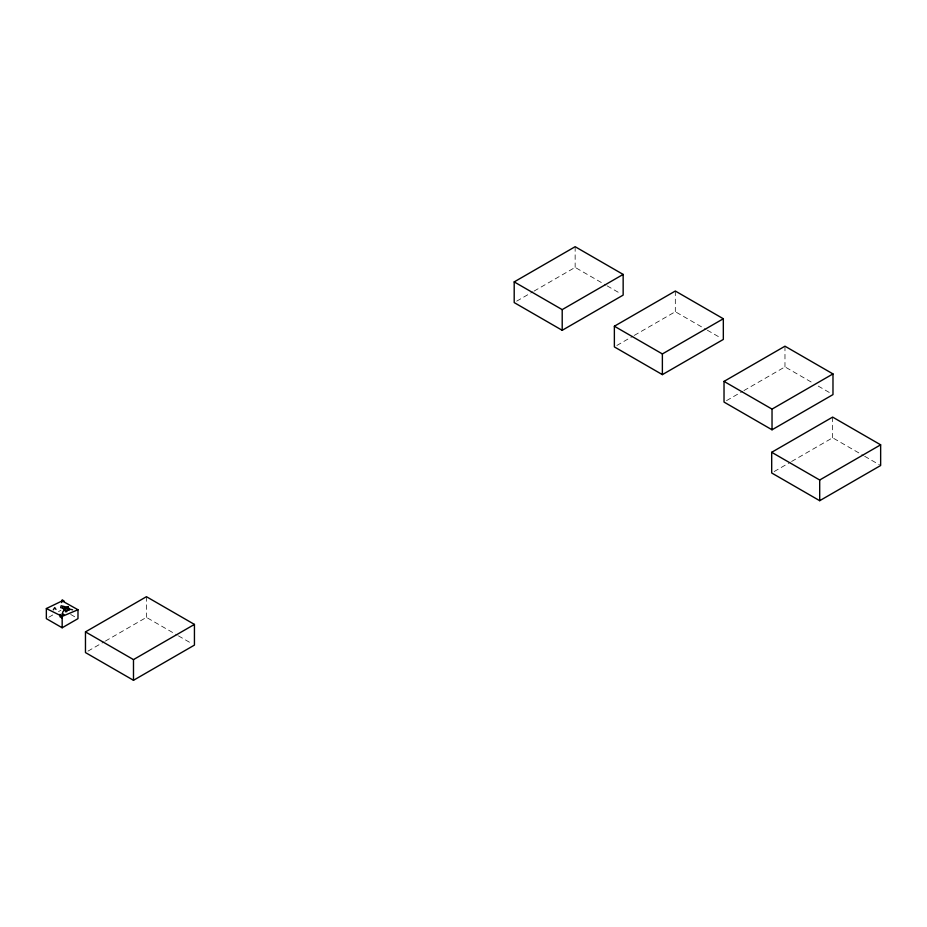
<?xml version="1.0" encoding="UTF-8"?>
<svg xmlns="http://www.w3.org/2000/svg" width="927" height="927" viewBox="0 0 927 927"><rect width="100%" height="100%" fill="white"/><g stroke="black" fill="none" stroke-linecap="round" stroke-linejoin="round"><path stroke-width="0.7" stroke-dasharray="4.63 3.48" d="M516.675 301.148L532.851 291.808M534.091 291.09L575.146 267.393L605.922 285.157M48.783 617.243L53.65 614.439M58.517 611.623L60.95 610.221M616.849 345.47L633.025 336.13M634.265 335.412L675.319 311.715L706.096 329.479M87.961 651.136L104.137 641.797M105.377 641.078L146.431 617.382L177.208 635.146M726.513 400.638L742.678 391.298M743.929 390.58L784.972 366.883L813.292 383.233M774.172 471.542L790.349 462.202M791.588 461.484L832.643 437.787L863.419 455.551M818.217 386.072L830.522 393.175M707.324 330.197L720.858 338.007M607.15 285.864L620.684 293.685M864.648 456.258L879.422 464.786M178.436 635.864L191.97 643.674M70.684 614.439L76.767 617.95M832.643 417.104L832.643 437.787M784.972 346.2L784.972 366.883M675.319 291.032L675.319 311.715M575.146 246.709L575.146 267.393M146.431 596.698L146.431 617.382"/><path stroke-width="1.39" d="M68.436 608.124L68.436 609.711M62.318 614.114L62.851 611.808L64.009 610.812M66.223 610.603L66.084 610.777M65.261 608.251L64.461 609.41L65.655 609.827L64.484 608.668L63.407 609.85M62.862 607.208L62.885 608.402M64.484 607.927L67.567 607.892L65.829 607.625M68.216 609.653L67.544 610.314L67.88 609.445L69.583 610.105M65.238 610.429L64.044 609.804M46.35 608.552L62.167 600.916L77.984 609.746L77.984 618.645L62.167 627.776L46.35 618.645L46.35 608.552L62.167 616.385L77.984 609.746M514.195 281.901L575.146 246.709L623.153 274.427L623.153 295.11L562.202 330.302L514.195 302.584L514.195 281.901L562.202 309.618L623.153 274.427M614.369 326.223L675.319 291.032L723.327 318.749L723.327 339.433L662.376 374.624L614.369 346.907L614.369 326.223L662.376 353.94L723.327 318.749M85.469 631.89L146.431 596.698L194.438 624.416L194.438 645.099L133.488 680.291L85.469 652.573L85.469 631.89L133.488 659.607L194.438 624.416M724.022 381.391L784.972 346.2L832.979 373.917L832.979 394.601L772.029 429.792L724.022 402.075L724.022 381.391L772.029 409.108L832.979 373.917M771.693 452.295L832.643 417.104L880.65 444.821L880.65 465.505L819.7 500.696L771.693 472.979L771.693 452.295L819.7 480.012L880.65 444.821M65.493 611.855L67.451 609.259L68.992 609.306M67.231 606.675L68.413 606.664M63.013 608.228L60.637 607.648L61.159 605.76L66.454 607.069M68.668 608.83L72.63 609.85M62.318 613.686L63.986 614.624M64.403 601.368L62.213 599.781L61.692 602.608M62.167 618.042L59.954 616.768L59.954 614.404L62.167 615.679L62.167 627.776M67.138 611.009L66.651 611.762M55.968 609.41L54.739 607.579L53.326 609.781M819.7 480.012L819.7 500.696M772.029 409.108L772.029 429.792M662.376 353.94L662.376 374.624M562.202 309.618L562.202 330.302M133.488 659.607L133.488 680.291M68.795 609.19L68.563 607.498"/></g></svg>
